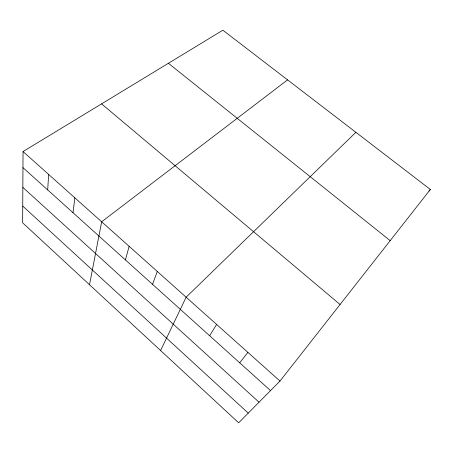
<?xml version="1.0" encoding="UTF-8"?>
<svg xmlns="http://www.w3.org/2000/svg" width="453" height="453" viewBox="0 0 453 453"><rect width="100%" height="100%" fill="white"/><g stroke="black" fill="none" stroke-linecap="round" stroke-linejoin="round"><path stroke-width="0.68" d="M23.041 151.562L22.65 222.819L238.663 422.802L279.994 381.052L430.35 189.473L222.882 30.198L23.041 151.562L279.994 381.052M47.701 189.92L48.635 174.422M73.012 212.712L74.836 197.819M89.518 284.722L101.659 221.777L287.587 79.875M125.413 259.897L129.133 246.313M152.542 284.325L157.282 271.455M160.594 350.526L186.126 297.219L355.888 132.31M209.648 335.747L216.608 324.439M239.716 362.825L247.887 352.372M428.957 191.019L430.35 189.473M168.414 63.278L390.192 240.645M101.58 103.862L340.084 304.49M22.95 167.633L270.549 390.594M22.843 187.378L259.048 402.213M22.741 206.081L248.25 413.119"/></g></svg>
